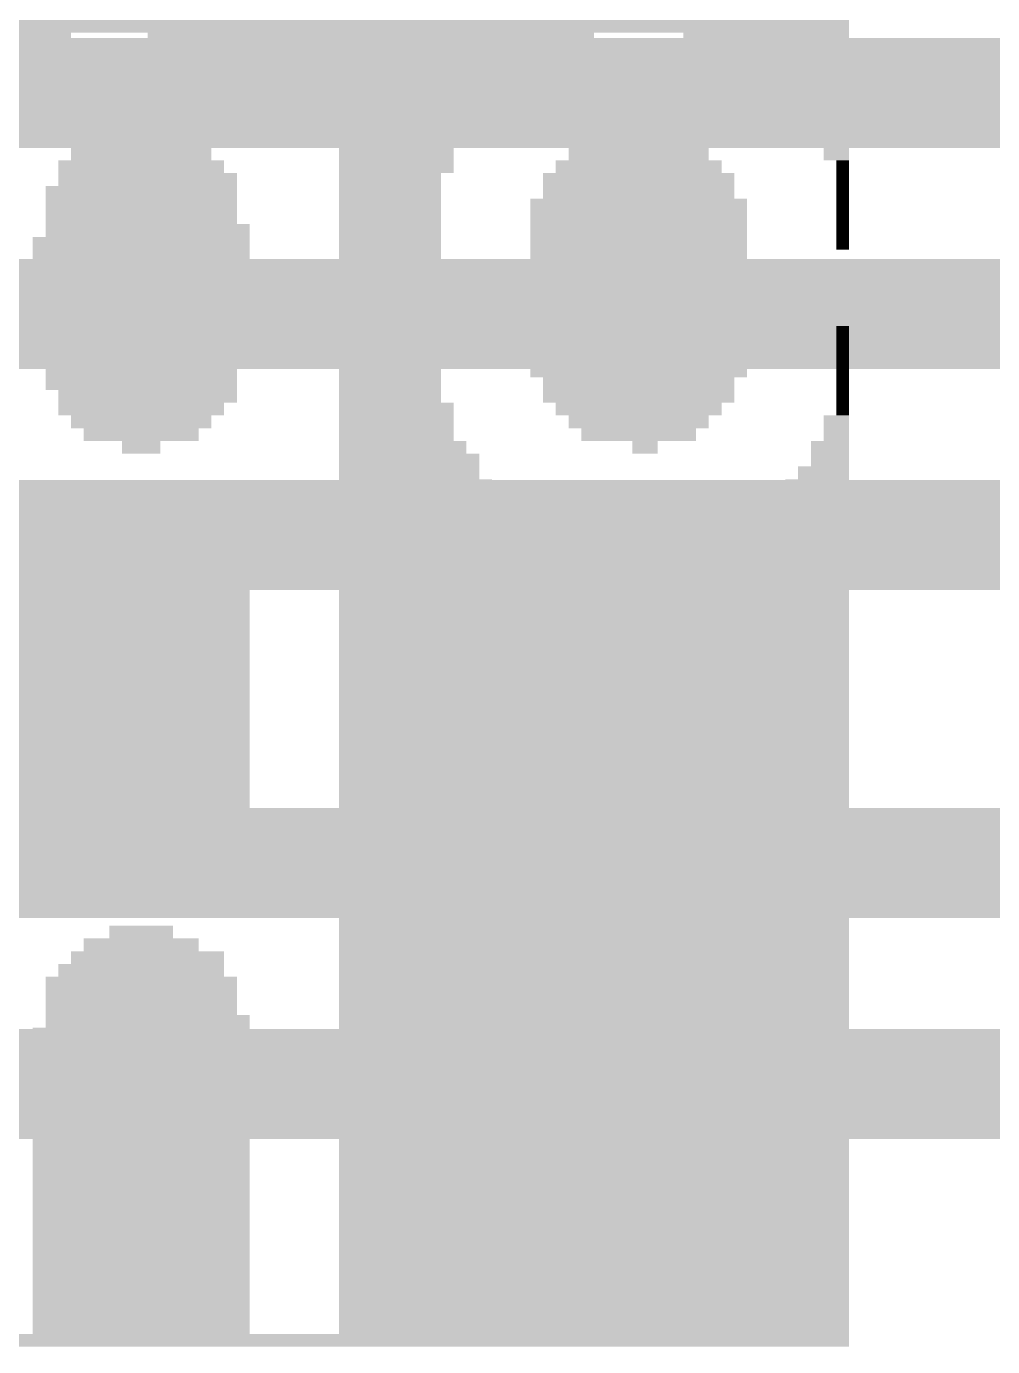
# Model space of a CAD drawing. Extents: x -3564 to 3564, y -2067 to 2176.
# Drawn here: x 105.2 to 193, y -1933.9 to -1813.9 of the extents above; entities that cross this region are included whole.
import ezdxf

# ---------------------------------------------------------------- set-up
doc = ezdxf.new("R2010")
doc.units = 0
for name, color, linetype in [('COPPER_BOTTOM', 1, 'CONTINUOUS'), ('COPPER_TOP', 3, 'CONTINUOUS'), ('SILKSCREEN_BOTTOM', 6, 'CONTINUOUS')]:
    doc.layers.add(name, color=color, linetype=linetype)

msp = doc.modelspace()

# ---------------------------------------------------------------- hatches: boundary and pattern name
at = {"layer": 'SILKSCREEN_BOTTOM'}
for points in [[(180, -1814.434252), (-261.850039, -1814.434252), (-261.850039, -1813.27315), (180, -1813.274488)], [(109.257598, -1815.593937), (76.785669, -1815.593937), (76.785669, -1814.432874), (109.257598, -1814.434213)], [(156.805748, -1815.593937), (116.215866, -1815.593937), (116.215866, -1814.432874), (156.805748, -1814.434213)], [(180, -1815.593937), (164.92374, -1815.593937), (164.92374, -1814.432874), (180, -1814.434213)], [(105.778465, -1816.753661), (80.264803, -1816.753661), (80.264803, -1815.592598), (105.778465, -1815.593898)], [(125.493543, -1816.753661), (119.695, -1816.753661), (119.695, -1815.592598), (125.493543, -1815.593898)], [(153.326614, -1816.753661), (133.611535, -1816.753661), (133.611535, -1815.592598), (153.326614, -1815.593898)], [(180, -1816.753661), (169.562559, -1816.753661), (169.562559, -1815.592598), (180, -1815.593898)], [(125.493543, -1817.913386), (122.014409, -1817.913386), (122.014409, -1816.752323), (125.493543, -1816.753622)], [(151.007205, -1817.913386), (133.611535, -1817.913386), (133.611535, -1816.752323), (151.007205, -1816.753622)], [(180, -1817.913386), (170.722283, -1817.913386), (170.722283, -1816.752323), (180, -1816.753622)], [(125.493543, -1819.073071), (123.174134, -1819.073071), (123.174134, -1817.912047), (125.493543, -1817.913346)], [(148.687756, -1819.073071), (133.611535, -1819.073071), (133.611535, -1817.912047), (148.687756, -1817.913346)], [(180, -1819.073071), (173.041693, -1819.073071), (173.041693, -1817.912047), (180, -1817.913346)], [(147.528071, -1820.232795), (133.611535, -1820.232795), (133.611535, -1819.071772), (147.528071, -1819.073031)], [(180, -1820.232795), (174.201417, -1820.232795), (174.201417, -1819.071772), (180, -1819.073031)], [(146.368346, -1821.39252), (133.611535, -1821.39252), (133.611535, -1820.231496), (146.368346, -1820.232756)], [(180, -1821.39252), (175.361142, -1821.39252), (175.361142, -1820.231496), (180, -1820.232756)], [(146.368346, -1822.552205), (133.611535, -1822.552205), (133.611535, -1821.39122), (146.368346, -1821.39248)], [(180, -1822.552205), (176.520827, -1822.552205), (176.520827, -1821.39122), (180, -1821.39248)], [(117.375551, -1823.711929), (113.896417, -1823.711929), (113.896417, -1822.550945), (117.375551, -1822.552165)], [(145.208622, -1823.711929), (133.611535, -1823.711929), (133.611535, -1822.550945), (145.208622, -1822.552165)], [(162.604291, -1823.711929), (160.284882, -1823.711929), (160.284882, -1822.550945), (162.604291, -1822.552165)], [(180, -1823.711929), (176.520827, -1823.711929), (176.520827, -1822.550945), (180, -1822.552165)], [(120.854685, -1824.871654), (110.417283, -1824.871654), (110.417283, -1823.710669), (120.854685, -1823.71189)], [(144.048937, -1824.871654), (133.611535, -1824.871654), (133.611535, -1823.710669), (144.048937, -1823.71189)], [(166.083425, -1824.871654), (155.646024, -1824.871654), (155.646024, -1823.710669), (166.083425, -1823.71189)], [(180, -1824.871654), (177.680551, -1824.871654), (177.680551, -1823.710669), (180, -1823.71189)], [(122.014409, -1826.031339), (109.257598, -1826.031339), (109.257598, -1824.870394), (122.014409, -1824.871614)], [(144.048937, -1826.031339), (133.611535, -1826.031339), (133.611535, -1824.870394), (144.048937, -1824.871614)], [(167.24315, -1826.031339), (154.486339, -1826.031339), (154.486339, -1824.870394), (167.24315, -1824.871614)], [(180, -1826.031339), (177.680551, -1826.031339), (177.680551, -1824.870394), (180, -1824.871614)], [(123.174134, -1827.191063), (108.097874, -1827.191063), (108.097874, -1826.030118), (123.174134, -1826.031299)], [(144.048937, -1827.191063), (133.611535, -1827.191063), (133.611535, -1826.030118), (144.048937, -1826.031299)], [(168.402874, -1827.191063), (153.326614, -1827.191063), (153.326614, -1826.030118), (168.402874, -1826.031299)], [(180, -1827.191063), (178.840276, -1827.191063), (178.840276, -1826.030118), (180, -1826.031299)], [(124.333819, -1828.350787), (108.097874, -1828.350787), (108.097874, -1827.189843), (124.333819, -1827.191024)], [(142.889213, -1828.350787), (133.611535, -1828.350787), (133.611535, -1827.189843), (142.889213, -1827.191024)], [(169.562559, -1828.350787), (152.16689, -1828.350787), (152.16689, -1827.189843), (169.562559, -1827.191024)], [(180, -1828.350787), (178.840276, -1828.350787), (178.840276, -1827.189843), (180, -1827.191024)], [(124.333819, -1829.510472), (106.93815, -1829.510472), (106.93815, -1828.349567), (124.333819, -1828.350748)], [(142.889213, -1829.510472), (133.611535, -1829.510472), (133.611535, -1828.349567), (142.889213, -1828.350748)], [(169.562559, -1829.510472), (152.16689, -1829.510472), (152.16689, -1828.349567), (169.562559, -1828.350748)], [(180, -1829.510472), (178.840276, -1829.510472), (178.840276, -1828.349567), (180, -1828.350748)], [(124.333819, -1830.670197), (106.93815, -1830.670197), (106.93815, -1829.509291), (124.333819, -1829.510433)], [(142.889213, -1830.670197), (133.611535, -1830.670197), (133.611535, -1829.509291), (142.889213, -1829.510433)], [(170.722283, -1830.670197), (151.007205, -1830.670197), (151.007205, -1829.509291), (170.722283, -1829.510433)], [(180, -1830.670197), (178.840276, -1830.670197), (178.840276, -1829.509291), (180, -1829.510433)], [(124.333819, -1831.829921), (106.93815, -1831.829921), (106.93815, -1830.669016), (124.333819, -1830.670157)], [(142.889213, -1831.829921), (133.611535, -1831.829921), (133.611535, -1830.669016), (142.889213, -1830.670157)], [(170.722283, -1831.829921), (151.007205, -1831.829921), (151.007205, -1830.669016), (170.722283, -1830.670157)], [(180, -1831.829921), (178.840276, -1831.829921), (178.840276, -1830.669016), (180, -1830.670157)], [(125.493543, -1832.989606), (106.93815, -1832.989606), (106.93815, -1831.82874), (125.493543, -1831.829882)], [(142.889213, -1832.989606), (133.611535, -1832.989606), (133.611535, -1831.82874), (142.889213, -1831.829882)], [(170.722283, -1832.989606), (151.007205, -1832.989606), (151.007205, -1831.82874), (170.722283, -1831.829882)], [(180, -1832.989606), (178.840276, -1832.989606), (178.840276, -1831.82874), (180, -1831.829882)], [(125.493543, -1834.149331), (105.778465, -1834.149331), (105.778465, -1832.988465), (125.493543, -1832.989567)], [(142.889213, -1834.149331), (133.611535, -1834.149331), (133.611535, -1832.988465), (142.889213, -1832.989567)], [(170.722283, -1834.149331), (151.007205, -1834.149331), (151.007205, -1832.988465), (170.722283, -1832.989567)], [(180, -1834.149331), (178.840276, -1834.149331), (178.840276, -1832.988465), (180, -1832.989567)], [(125.493543, -1835.309055), (105.778465, -1835.309055), (105.778465, -1834.148189), (125.493543, -1834.149291)], [(142.889213, -1835.309055), (133.611535, -1835.309055), (133.611535, -1834.148189), (142.889213, -1834.149291)], [(170.722283, -1835.309055), (151.007205, -1835.309055), (151.007205, -1834.148189), (170.722283, -1834.149291)], [(125.493543, -1836.46874), (105.778465, -1836.46874), (105.778465, -1835.307913), (125.493543, -1835.309016)], [(125.493543, -1837.628465), (105.778465, -1837.628465), (105.778465, -1836.467638), (125.493543, -1836.468701)], [(142.889213, -1836.46874), (133.611535, -1836.46874), (133.611535, -1835.307913), (142.889213, -1835.309016)], [(142.889213, -1837.628465), (133.611535, -1837.628465), (133.611535, -1836.467638), (142.889213, -1836.468701)], [(170.722283, -1836.46874), (151.007205, -1836.46874), (151.007205, -1835.307913), (170.722283, -1835.309016)], [(170.722283, -1837.628465), (151.007205, -1837.628465), (151.007205, -1836.467638), (170.722283, -1836.468701)], [(125.493543, -1838.788189), (105.778465, -1838.788189), (105.778465, -1837.627362), (125.493543, -1837.628425)], [(142.889213, -1838.788189), (133.611535, -1838.788189), (133.611535, -1837.627362), (142.889213, -1837.628425)], [(170.722283, -1838.788189), (151.007205, -1838.788189), (151.007205, -1837.627362), (170.722283, -1837.628425)], [(125.493543, -1839.947874), (105.778465, -1839.947874), (105.778465, -1838.787087), (125.493543, -1838.78815)], [(142.889213, -1839.947874), (133.611535, -1839.947874), (133.611535, -1838.787087), (142.889213, -1838.78815)], [(170.722283, -1839.947874), (151.007205, -1839.947874), (151.007205, -1838.787087), (170.722283, -1838.78815)], [(125.493543, -1841.107598), (105.778465, -1841.107598), (105.778465, -1839.946811), (125.493543, -1839.947835)], [(142.889213, -1841.107598), (133.611535, -1841.107598), (133.611535, -1839.946811), (142.889213, -1839.947835)], [(170.722283, -1841.107598), (151.007205, -1841.107598), (151.007205, -1839.946811), (170.722283, -1839.947835)], [(125.493543, -1842.267323), (105.778465, -1842.267323), (105.778465, -1841.106535), (125.493543, -1841.107559)], [(142.889213, -1842.267323), (133.611535, -1842.267323), (133.611535, -1841.106535), (142.889213, -1841.107559)], [(170.722283, -1842.267323), (151.007205, -1842.267323), (151.007205, -1841.106535), (170.722283, -1841.107559)], [(180, -1842.267323), (178.840276, -1842.267323), (178.840276, -1841.106535), (180, -1841.107559)], [(125.493543, -1843.427008), (106.93815, -1843.427008), (106.93815, -1842.26626), (125.493543, -1842.267283)], [(142.889213, -1843.427008), (133.611535, -1843.427008), (133.611535, -1842.26626), (142.889213, -1842.267283)], [(170.722283, -1843.427008), (151.007205, -1843.427008), (151.007205, -1842.26626), (170.722283, -1842.267283)], [(180, -1843.427008), (178.840276, -1843.427008), (178.840276, -1842.26626), (180, -1842.267283)], [(124.333819, -1844.586732), (106.93815, -1844.586732), (106.93815, -1843.425984), (124.333819, -1843.426969)], [(142.889213, -1844.586732), (133.611535, -1844.586732), (133.611535, -1843.425984), (142.889213, -1843.426969)], [(170.722283, -1844.586732), (151.007205, -1844.586732), (151.007205, -1843.425984), (170.722283, -1843.426969)], [(180, -1844.586732), (178.840276, -1844.586732), (178.840276, -1843.425984), (180, -1843.426969)], [(124.333819, -1845.746457), (106.93815, -1845.746457), (106.93815, -1844.585709), (124.333819, -1844.586693)], [(142.889213, -1845.746457), (133.611535, -1845.746457), (133.611535, -1844.585709), (142.889213, -1844.586693)], [(170.722283, -1845.746457), (151.007205, -1845.746457), (151.007205, -1844.585709), (170.722283, -1844.586693)], [(180, -1845.746457), (178.840276, -1845.746457), (178.840276, -1844.585709), (180, -1844.586693)], [(124.333819, -1846.906142), (106.93815, -1846.906142), (106.93815, -1845.745433), (124.333819, -1845.746417)], [(142.889213, -1846.906142), (133.611535, -1846.906142), (133.611535, -1845.745433), (142.889213, -1845.746417)], [(169.562559, -1846.906142), (152.16689, -1846.906142), (152.16689, -1845.745433), (169.562559, -1845.746417)], [(180, -1846.906142), (178.840276, -1846.906142), (178.840276, -1845.745433), (180, -1845.746417)], [(124.333819, -1848.065866), (108.097874, -1848.065866), (108.097874, -1846.905157), (124.333819, -1846.906102)], [(142.889213, -1848.065866), (133.611535, -1848.065866), (133.611535, -1846.905157), (142.889213, -1846.906102)], [(169.562559, -1848.065866), (152.16689, -1848.065866), (152.16689, -1846.905157), (169.562559, -1846.906102)], [(180, -1848.065866), (178.840276, -1848.065866), (178.840276, -1846.905157), (180, -1846.906102)], [(123.174134, -1849.225591), (108.097874, -1849.225591), (108.097874, -1848.064882), (123.174134, -1848.065827)], [(144.048937, -1849.225591), (133.611535, -1849.225591), (133.611535, -1848.064882), (144.048937, -1848.065827)], [(168.402874, -1849.225591), (153.326614, -1849.225591), (153.326614, -1848.064882), (168.402874, -1848.065827)], [(180, -1849.225591), (178.840276, -1849.225591), (178.840276, -1848.064882), (180, -1848.065827)], [(122.014409, -1850.385276), (109.257598, -1850.385276), (109.257598, -1849.224606), (122.014409, -1849.225551)], [(144.048937, -1850.385276), (133.611535, -1850.385276), (133.611535, -1849.224606), (144.048937, -1849.225551)], [(167.24315, -1850.385276), (154.486339, -1850.385276), (154.486339, -1849.224606), (167.24315, -1849.225551)], [(180, -1850.385276), (177.680551, -1850.385276), (177.680551, -1849.224606), (180, -1849.225551)], [(120.854685, -1851.545), (110.417283, -1851.545), (110.417283, -1850.384331), (120.854685, -1850.385236)], [(144.048937, -1851.545), (133.611535, -1851.545), (133.611535, -1850.384331), (144.048937, -1850.385236)], [(166.083425, -1851.545), (155.646024, -1851.545), (155.646024, -1850.384331), (166.083425, -1850.385236)], [(180, -1851.545), (177.680551, -1851.545), (177.680551, -1850.384331), (180, -1850.385236)], [(117.375551, -1852.704724), (113.896417, -1852.704724), (113.896417, -1851.544055), (117.375551, -1851.544961)], [(145.208622, -1852.704724), (133.611535, -1852.704724), (133.611535, -1851.544055), (145.208622, -1851.544961)], [(162.604291, -1852.704724), (160.284882, -1852.704724), (160.284882, -1851.544055), (162.604291, -1851.544961)], [(180, -1852.704724), (176.520827, -1852.704724), (176.520827, -1851.544055), (180, -1851.544961)], [(146.368346, -1853.864409), (133.611535, -1853.864409), (133.611535, -1852.70378), (146.368346, -1852.704685)], [(180, -1853.864409), (176.520827, -1853.864409), (176.520827, -1852.70378), (180, -1852.704685)], [(146.368346, -1855.024134), (133.611535, -1855.024134), (133.611535, -1853.863504), (146.368346, -1853.86437)], [(180, -1855.024134), (175.361142, -1855.024134), (175.361142, -1853.863504), (180, -1853.86437)], [(147.528071, -1856.183858), (133.611535, -1856.183858), (133.611535, -1855.023228), (147.528071, -1855.024094)], [(180, -1856.183858), (174.201417, -1856.183858), (174.201417, -1855.023228), (180, -1855.024094)], [(125.493543, -1857.343543), (123.174134, -1857.343543), (123.174134, -1856.182953), (125.493543, -1856.183819)], [(148.687756, -1857.343543), (133.611535, -1857.343543), (133.611535, -1856.182953), (148.687756, -1856.183819)], [(180, -1857.343543), (173.041693, -1857.343543), (173.041693, -1856.182953), (180, -1856.183819)], [(125.493543, -1858.503268), (120.854685, -1858.503268), (120.854685, -1857.342677), (125.493543, -1857.343504)], [(151.007205, -1858.503268), (133.611535, -1858.503268), (133.611535, -1857.342677), (151.007205, -1857.343504)], [(180, -1858.503268), (170.722283, -1858.503268), (170.722283, -1857.342677), (180, -1857.343504)], [(105.778465, -1859.662992), (79.105079, -1859.662992), (79.105079, -1858.502402), (105.778465, -1858.503228)], [(125.493543, -1859.662992), (119.695, -1859.662992), (119.695, -1858.502402), (125.493543, -1858.503228)], [(153.326614, -1859.662992), (133.611535, -1859.662992), (133.611535, -1858.502402), (153.326614, -1858.503228)], [(180, -1859.662992), (169.562559, -1859.662992), (169.562559, -1858.502402), (180, -1858.503228)], [(109.257598, -1860.822677), (75.625945, -1860.822677), (75.625945, -1859.662126), (109.257598, -1859.662953)], [(125.493543, -1860.822677), (116.215866, -1860.822677), (116.215866, -1859.662126), (125.493543, -1859.662953)], [(156.805748, -1860.822677), (133.611535, -1860.822677), (133.611535, -1859.662126), (156.805748, -1859.662953)], [(180, -1860.822677), (166.083425, -1860.822677), (166.083425, -1859.662126), (180, -1859.662953)], [(125.493543, -1861.982402), (-261.850039, -1861.982402), (-261.850039, -1860.82185), (125.493543, -1860.822638)], [(180, -1861.982402), (133.611535, -1861.982402), (133.611535, -1860.82185), (180, -1860.822638)], [(125.493543, -1863.142126), (-261.850039, -1863.142126), (-261.850039, -1861.981575), (125.493543, -1861.982362)], [(180, -1863.142126), (133.611535, -1863.142126), (133.611535, -1861.981575), (180, -1861.982362)], [(125.493543, -1864.301811), (-261.850039, -1864.301811), (-261.850039, -1863.141299), (125.493543, -1863.142087)], [(180, -1864.301811), (133.611535, -1864.301811), (133.611535, -1863.141299), (180, -1863.142087)], [(125.493543, -1865.461535), (-261.850039, -1865.461535), (-261.850039, -1864.301024), (125.493543, -1864.301772)], [(180, -1865.461535), (133.611535, -1865.461535), (133.611535, -1864.301024), (180, -1864.301772)], [(125.493543, -1866.62126), (-261.850039, -1866.62126), (-261.850039, -1865.460748), (125.493543, -1865.461496)], [(180, -1866.62126), (133.611535, -1866.62126), (133.611535, -1865.460748), (180, -1865.461496)], [(125.493543, -1867.780945), (-261.850039, -1867.780945), (-261.850039, -1866.620472), (125.493543, -1866.62122)], [(180, -1867.780945), (133.611535, -1867.780945), (133.611535, -1866.620472), (180, -1866.62122)], [(125.493543, -1868.940669), (-261.850039, -1868.940669), (-261.850039, -1867.780197), (125.493543, -1867.780906)], [(180, -1868.940669), (133.611535, -1868.940669), (133.611535, -1867.780197), (180, -1867.780906)], [(125.493543, -1870.100394), (-15.99122, -1870.100394), (-15.99122, -1868.939921), (125.493543, -1868.94063)], [(180, -1870.100394), (133.611535, -1870.100394), (133.611535, -1868.939921), (180, -1868.94063)], [(125.493543, -1871.260079), (-15.99122, -1871.260079), (-15.99122, -1870.099646), (125.493543, -1870.100354)], [(125.493543, -1872.419803), (-15.99122, -1872.419803), (-15.99122, -1871.25937), (125.493543, -1871.260039)], [(180, -1871.260079), (133.611535, -1871.260079), (133.611535, -1870.099646), (180, -1870.100354)], [(180, -1872.419803), (133.611535, -1872.419803), (133.611535, -1871.25937), (180, -1871.260039)], [(125.493543, -1873.579528), (-15.99122, -1873.579528), (-15.99122, -1872.419094), (125.493543, -1872.419764)], [(180, -1873.579528), (133.611535, -1873.579528), (133.611535, -1872.419094), (180, -1872.419764)], [(125.493543, -1874.739213), (-15.99122, -1874.739213), (-15.99122, -1873.578819), (125.493543, -1873.579488)], [(180, -1874.739213), (133.611535, -1874.739213), (133.611535, -1873.578819), (180, -1873.579488)], [(125.493543, -1875.898937), (-15.99122, -1875.898937), (-15.99122, -1874.738543), (125.493543, -1874.739173)], [(180, -1875.898937), (133.611535, -1875.898937), (133.611535, -1874.738543), (180, -1874.739173)], [(125.493543, -1877.058661), (-15.99122, -1877.058661), (-15.99122, -1875.898268), (125.493543, -1875.898898)], [(180, -1877.058661), (133.611535, -1877.058661), (133.611535, -1875.898268), (180, -1875.898898)], [(125.493543, -1878.218346), (-15.99122, -1878.218346), (-15.99122, -1877.057992), (125.493543, -1877.058622)], [(180, -1878.218346), (133.611535, -1878.218346), (133.611535, -1877.057992), (180, -1877.058622)], [(125.493543, -1879.378071), (-15.99122, -1879.378071), (-15.99122, -1878.217717), (125.493543, -1878.218307)], [(180, -1879.378071), (133.611535, -1879.378071), (133.611535, -1878.217717), (180, -1878.218307)], [(125.493543, -1880.537795), (-15.99122, -1880.537795), (-15.99122, -1879.377441), (125.493543, -1879.378031)], [(180, -1880.537795), (133.611535, -1880.537795), (133.611535, -1879.377441), (180, -1879.378031)], [(125.493543, -1881.69748), (-15.99122, -1881.69748), (-15.99122, -1880.537165), (125.493543, -1880.537756)], [(180, -1881.69748), (133.611535, -1881.69748), (133.611535, -1880.537165), (180, -1880.537756)], [(125.493543, -1882.857205), (-15.99122, -1882.857205), (-15.99122, -1881.69689), (125.493543, -1881.697441)], [(180, -1882.857205), (133.611535, -1882.857205), (133.611535, -1881.69689), (180, -1881.697441)], [(125.493543, -1884.016929), (-15.99122, -1884.016929), (-15.99122, -1882.856614), (125.493543, -1882.857165)], [(180, -1884.016929), (133.611535, -1884.016929), (133.611535, -1882.856614), (180, -1882.857165)], [(125.493543, -1885.176614), (-15.99122, -1885.176614), (-15.99122, -1884.016339), (125.493543, -1884.01689)], [(180, -1885.176614), (133.611535, -1885.176614), (133.611535, -1884.016339), (180, -1884.01689)], [(125.493543, -1886.336339), (-15.99122, -1886.336339), (-15.99122, -1885.176063), (125.493543, -1885.176575)], [(180, -1886.336339), (133.611535, -1886.336339), (133.611535, -1885.176063), (180, -1885.176575)], [(125.493543, -1887.496063), (-15.99122, -1887.496063), (-15.99122, -1886.335787), (125.493543, -1886.336299)], [(180, -1887.496063), (133.611535, -1887.496063), (133.611535, -1886.335787), (180, -1886.336299)], [(108.097874, -1888.655748), (79.105079, -1888.655748), (79.105079, -1887.495512), (108.097874, -1887.496024)], [(125.493543, -1888.655748), (117.375551, -1888.655748), (117.375551, -1887.495512), (125.493543, -1887.496024)], [(180, -1888.655748), (133.611535, -1888.655748), (133.611535, -1887.495512), (180, -1887.496024)], [(105.778465, -1889.815472), (82.584213, -1889.815472), (82.584213, -1888.655236), (105.778465, -1888.655709)], [(125.493543, -1889.815472), (120.854685, -1889.815472), (120.854685, -1888.655236), (125.493543, -1888.655709)], [(180, -1889.815472), (133.611535, -1889.815472), (133.611535, -1888.655236), (180, -1888.655709)], [(125.493543, -1890.975197), (122.014409, -1890.975197), (122.014409, -1889.814961), (125.493543, -1889.815433)], [(180, -1890.975197), (133.611535, -1890.975197), (133.611535, -1889.814961), (180, -1889.815433)], [(125.493543, -1892.134882), (123.174134, -1892.134882), (123.174134, -1890.974685), (125.493543, -1890.975157)], [(180, -1892.134882), (133.611535, -1892.134882), (133.611535, -1890.974685), (180, -1890.975157)], [(180, -1893.294606), (133.611535, -1893.294606), (133.611535, -1892.134409), (180, -1892.134843)], [(180, -1894.454331), (133.611535, -1894.454331), (133.611535, -1893.294134), (180, -1893.294567)], [(180, -1895.614016), (133.611535, -1895.614016), (133.611535, -1894.453858), (180, -1894.454291)], [(118.535276, -1896.77374), (112.736732, -1896.77374), (112.736732, -1895.613583), (118.535276, -1895.613976)], [(180, -1896.77374), (133.611535, -1896.77374), (133.611535, -1895.613583), (180, -1895.613976)], [(120.854685, -1897.933465), (110.417283, -1897.933465), (110.417283, -1896.773307), (120.854685, -1896.773701)], [(180, -1897.933465), (133.611535, -1897.933465), (133.611535, -1896.773307), (180, -1896.773701)], [(123.174134, -1899.09315), (109.257598, -1899.09315), (109.257598, -1897.933031), (123.174134, -1897.933425)], [(180, -1899.09315), (133.611535, -1899.09315), (133.611535, -1897.933031), (180, -1897.933425)], [(123.174134, -1900.252874), (108.097874, -1900.252874), (108.097874, -1899.092756), (123.174134, -1899.09311)], [(180, -1900.252874), (133.611535, -1900.252874), (133.611535, -1899.092756), (180, -1899.09311)], [(124.333819, -1901.412598), (106.93815, -1901.412598), (106.93815, -1900.25248), (124.333819, -1900.252835)], [(180, -1901.412598), (133.611535, -1901.412598), (133.611535, -1900.25248), (180, -1900.252835)], [(124.333819, -1902.572283), (106.93815, -1902.572283), (106.93815, -1901.412205), (124.333819, -1901.412559)], [(180, -1902.572283), (133.611535, -1902.572283), (133.611535, -1901.412205), (180, -1901.412559)], [(124.333819, -1903.732008), (106.93815, -1903.732008), (106.93815, -1902.571929), (124.333819, -1902.572244)], [(180, -1903.732008), (133.611535, -1903.732008), (133.611535, -1902.571929), (180, -1902.572244)], [(125.493543, -1904.891732), (106.93815, -1904.891732), (106.93815, -1903.731654), (125.493543, -1903.731969)], [(180, -1904.891732), (133.611535, -1904.891732), (133.611535, -1903.731654), (180, -1903.731969)], [(125.493543, -1906.051417), (105.778465, -1906.051417), (105.778465, -1904.891378), (125.493543, -1904.891693)], [(125.493543, -1907.211142), (105.778465, -1907.211142), (105.778465, -1906.051102), (125.493543, -1906.051378)], [(180, -1906.051417), (133.611535, -1906.051417), (133.611535, -1904.891378), (180, -1904.891693)], [(180, -1907.211142), (133.611535, -1907.211142), (133.611535, -1906.051102), (180, -1906.051378)], [(125.493543, -1908.370866), (105.778465, -1908.370866), (105.778465, -1907.210827), (125.493543, -1907.211102)], [(180, -1908.370866), (133.611535, -1908.370866), (133.611535, -1907.210827), (180, -1907.211102)], [(125.493543, -1909.530551), (105.778465, -1909.530551), (105.778465, -1908.370551), (125.493543, -1908.370827)], [(180, -1909.530551), (133.611535, -1909.530551), (133.611535, -1908.370551), (180, -1908.370827)], [(125.493543, -1910.690276), (105.778465, -1910.690276), (105.778465, -1909.530276), (125.493543, -1909.530512)], [(180, -1910.690276), (133.611535, -1910.690276), (133.611535, -1909.530276), (180, -1909.530512)], [(125.493543, -1911.85), (105.778465, -1911.85), (105.778465, -1910.69), (125.493543, -1910.690236)], [(180, -1911.85), (133.611535, -1911.85), (133.611535, -1910.69), (180, -1910.690236)], [(125.493543, -1913.009685), (105.778465, -1913.009685), (105.778465, -1911.849724), (125.493543, -1911.849961)], [(180, -1913.009685), (133.611535, -1913.009685), (133.611535, -1911.849724), (180, -1911.849961)], [(125.493543, -1914.169409), (105.778465, -1914.169409), (105.778465, -1913.009449), (125.493543, -1913.009646)], [(180, -1914.169409), (133.611535, -1914.169409), (133.611535, -1913.009449), (180, -1913.009646)], [(125.493543, -1915.329134), (105.778465, -1915.329134), (105.778465, -1914.169173), (125.493543, -1914.16937)], [(180, -1915.329134), (133.611535, -1915.329134), (133.611535, -1914.169173), (180, -1914.16937)], [(125.493543, -1916.488819), (105.778465, -1916.488819), (105.778465, -1915.328898), (125.493543, -1915.329094)], [(180, -1916.488819), (133.611535, -1916.488819), (133.611535, -1915.328898), (180, -1915.329094)], [(125.493543, -1917.648543), (105.778465, -1917.648543), (105.778465, -1916.488622), (125.493543, -1916.48878)], [(180, -1917.648543), (133.611535, -1917.648543), (133.611535, -1916.488622), (180, -1916.48878)], [(125.493543, -1918.808268), (105.778465, -1918.808268), (105.778465, -1917.648346), (125.493543, -1917.648504)], [(180, -1918.808268), (133.611535, -1918.808268), (133.611535, -1917.648346), (180, -1917.648504)], [(125.493543, -1919.967953), (105.778465, -1919.967953), (105.778465, -1918.808071), (125.493543, -1918.808228)], [(180, -1919.967953), (133.611535, -1919.967953), (133.611535, -1918.808071), (180, -1918.808228)], [(125.493543, -1921.127677), (105.778465, -1921.127677), (105.778465, -1919.967795), (125.493543, -1919.967913)], [(180, -1921.127677), (133.611535, -1921.127677), (133.611535, -1919.967795), (180, -1919.967913)], [(125.493543, -1922.287402), (105.778465, -1922.287402), (105.778465, -1921.12752), (125.493543, -1921.127638)], [(180, -1922.287402), (133.611535, -1922.287402), (133.611535, -1921.12752), (180, -1921.127638)], [(125.493543, -1923.447087), (105.778465, -1923.447087), (105.778465, -1922.287244), (125.493543, -1922.287362)], [(180, -1923.447087), (133.611535, -1923.447087), (133.611535, -1922.287244), (180, -1922.287362)], [(125.493543, -1924.606811), (105.778465, -1924.606811), (105.778465, -1923.446969), (125.493543, -1923.447047)], [(180, -1924.606811), (133.611535, -1924.606811), (133.611535, -1923.446969), (180, -1923.447047)], [(125.493543, -1925.766535), (105.778465, -1925.766535), (105.778465, -1924.606693), (125.493543, -1924.606772)], [(180, -1925.766535), (133.611535, -1925.766535), (133.611535, -1924.606693), (180, -1924.606772)], [(125.493543, -1926.92622), (105.778465, -1926.92622), (105.778465, -1925.766417), (125.493543, -1925.766496)], [(180, -1926.92622), (133.611535, -1926.92622), (133.611535, -1925.766417), (180, -1925.766496)], [(125.493543, -1928.085945), (105.778465, -1928.085945), (105.778465, -1926.926142), (125.493543, -1926.926181)], [(180, -1928.085945), (133.611535, -1928.085945), (133.611535, -1926.926142), (180, -1926.926181)], [(125.493543, -1929.245669), (105.778465, -1929.245669), (105.778465, -1928.085866), (125.493543, -1928.085906)], [(180, -1929.245669), (133.611535, -1929.245669), (133.611535, -1928.085866), (180, -1928.085906)], [(125.493543, -1930.405354), (105.778465, -1930.405354), (105.778465, -1929.245591), (125.493543, -1929.24563)], [(180, -1930.405354), (133.611535, -1930.405354), (133.611535, -1929.245591), (180, -1929.24563)], [(125.493543, -1931.565079), (105.778465, -1931.565079), (105.778465, -1930.405315), (125.493543, -1930.405315)], [(180, -1931.565079), (133.611535, -1931.565079), (133.611535, -1930.405315), (180, -1930.405315)], [(125.493543, -1932.724803), (105.778465, -1932.724803), (105.778465, -1931.565039), (125.493543, -1931.565039)], [(180, -1932.724803), (133.611535, -1932.724803), (133.611535, -1931.565039), (180, -1931.565039)], [(180, -1933.884528), (76.785669, -1933.884528), (76.785669, -1932.724764), (180, -1932.724764)]]:
    msp.add_hatch(color=6, dxfattribs=at).paths.add_polyline_path(points)

# ---------------------------------------------------------------- linework, layer by layer
at = {"layer": 'COPPER_BOTTOM', "color": 1, "const_width": 10}
for points in [[(-258.438701, -1451.486991), (-258.438701, -1819.903268), (2619.903268, -1819.903268), (2619.903268, -1750.177524)], [(-275.606535, -1840), (2637.071102, -1840)], [(2637.071102, -1860.096732), (-275.582874, -1860.096732)]]:
    msp.add_lwpolyline(points, dxfattribs=at)
at = {"layer": 'COPPER_TOP', "color": 3, "const_width": 10}
for points in [[(-209.903268, -1420.050867), (-209.903268, -1878.746881), (-198.746881, -1889.903268), (2445.675622, -1889.903268), (2503.903268, -1831.675622), (2503.903268, -1814.510553)], [(2454, -1910), (-207.07126, -1910)]]:
    msp.add_lwpolyline(points, dxfattribs=at)

doc.saveas('drawing.dxf')
